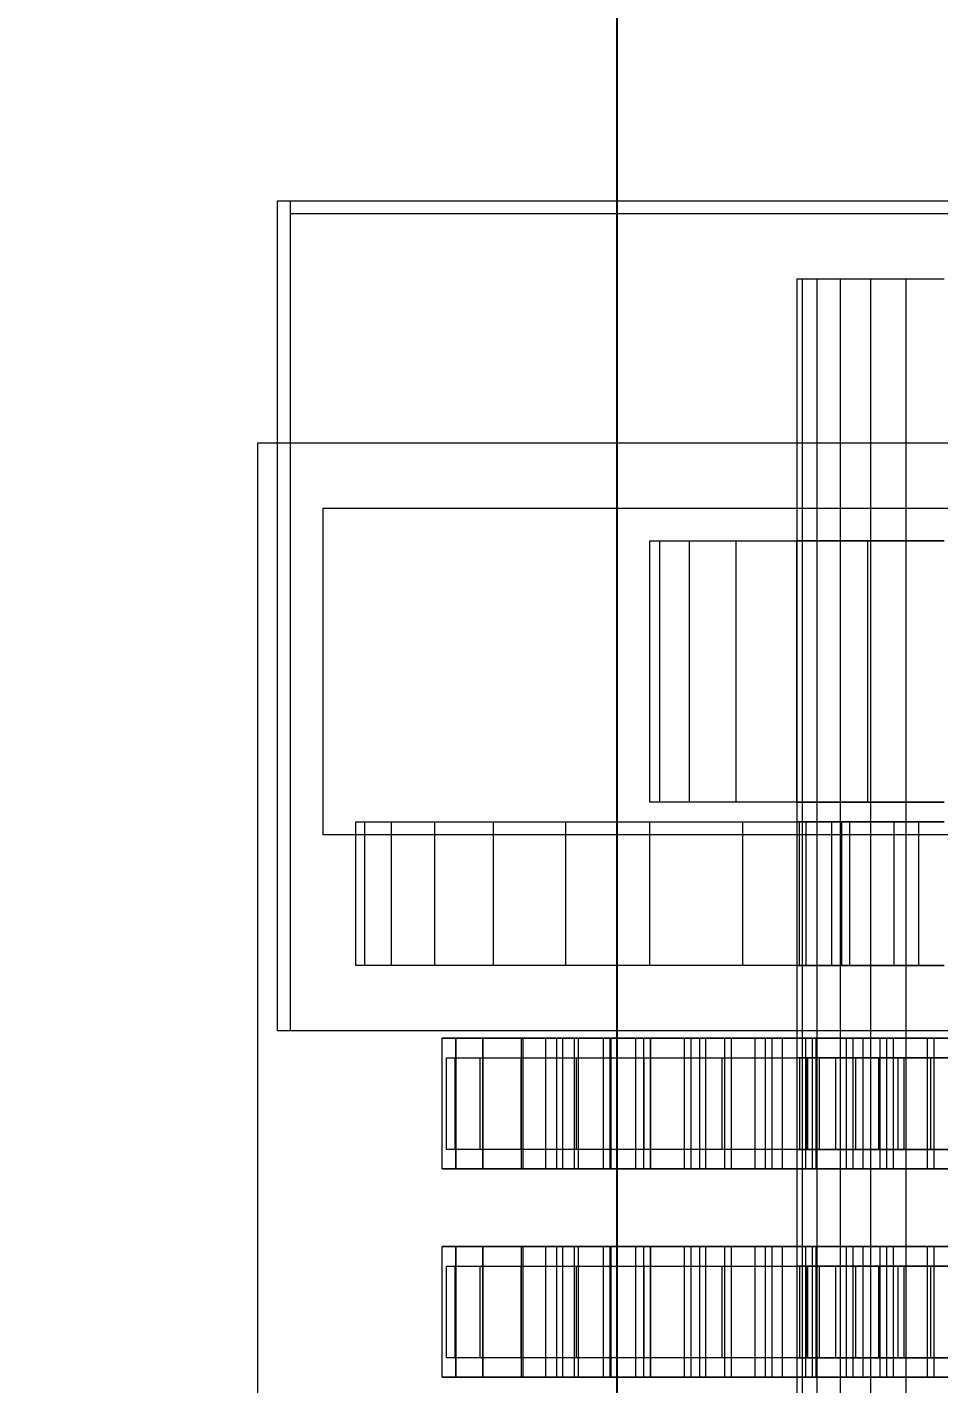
# Model space of a CAD drawing. Header units: millimetres. Extents: x -2500 to 58855, y -53268 to 6837.
# Drawn here: x 57126.8 to 57266.3, y -16549 to -16341.4 of the extents above; entities that cross this region are included whole.
import ezdxf

# ---------------------------------------------------------------- set-up
doc = ezdxf.new("R2010")
doc.units = ezdxf.units.MM
doc.layers.add('COTAS_R', color=1, linetype='Continuous', lineweight=0)
doc.layers.add('superior_secador', color=7, linetype='Continuous', lineweight=0)
doc.dimstyles.new('R19_100', dxfattribs={"dimtxt": 250, "dimasz": 150, "dimexe": 150, "dimexo": 80, "dimgap": 100, "dimtad": 1, "dimtih": 1, "dimtoh": 1, "dimdsep": 46, "dimcen": 0.09, "dimadec": 0, "dimazin": 0, "dimtfac": 1, "dimtdec": 4, "dimtofl": 0, "dimtmove": 0, "dimatfit": 3, "dimfxl": 1, "dimtolj": 1, "dimtzin": 0, "dimarcsym": 0})

# ---------------------------------------------------------------- blocks, each defined once
blk = doc.blocks.new('*D26')
at = {"layer": 'COTAS_R', "color": 0, "lineweight": -2, "transparency": 16777216}
for p, q in [((58037.12, -15400), (57067.12, -15400)), ((57217.12, -19600), (57217.12, -15550)), ((58037.12, -19750), (57067.12, -19750))]:
    blk.add_line(p, q, dxfattribs=at)
at = {"layer": 'COTAS_R', "color": 0, "transparency": 16777216}
for points in [[(57192.12, -15550), (57242.12, -15550), (57217.12, -15400)], [(57192.12, -19600), (57242.12, -19600), (57217.12, -19750)]]:
    blk.add_solid(points, dxfattribs=at)
at = {"layer": 'Defpoints', "color": 0, "transparency": 16777216}
for p in [(57217.12, -15400), (58117.12, -15400), (58117.12, -19750)]:
    blk.add_point(p, dxfattribs=at)

msp = doc.modelspace()

# ---------------------------------------------------------------- linework, layer by layer
at = {"layer": 'superior_secador'}
for p, q in [((57165.116, -16495), (57165.116, -16368)), ((57165.116, -16368), (57167.116, -16368)), ((57167.116, -16370), (57167.116, -16368)), ((57167.116, -16368), (57557.116, -16368)), ((57167.116, -16495), (57167.116, -16368)), ((57557.116, -16370), (57167.116, -16370)), ((57245.383, -16380), (57244.616, -16380)), ((57244.616, -16380), (57244.616, -16640)), ((57247.63, -16380), (57245.383, -16380)), ((57245.383, -16380), (57245.383, -16640)), ((57251.206, -16380), (57247.63, -16380)), ((57247.63, -16380), (57247.63, -16640)), ((57255.866, -16380), (57251.206, -16380)), ((57251.206, -16380), (57251.206, -16640)), ((57261.292, -16380), (57255.866, -16380)), ((57255.866, -16380), (57255.866, -16640)), ((57267.116, -16380), (57261.292, -16380)), ((57261.292, -16380), (57261.292, -16640)), ((57162.116, -16700), (57162.116, -16405)), ((57162.116, -16405), (57372.116, -16405)), ((57172.116, -16465), (57172.116, -16415)), ((57172.116, -16415), (57362.116, -16415)), ((57222.116, -16460), (57222.116, -16420)), ((57222.116, -16420), (57223.649, -16420)), ((57222.116, -16420), (57244.616, -16420)), ((57223.649, -16460), (57223.649, -16420)), ((57223.649, -16420), (57228.145, -16420)), ((57223.649, -16420), (57245.383, -16420)), ((57228.145, -16460), (57228.145, -16420)), ((57228.145, -16420), (57235.296, -16420)), ((57228.145, -16420), (57247.63, -16420)), ((57235.296, -16460), (57235.296, -16420)), ((57235.296, -16420), (57244.616, -16420)), ((57235.296, -16420), (57251.206, -16420)), ((57244.616, -16460), (57244.616, -16420)), ((57244.616, -16420), (57255.469, -16420)), ((57244.616, -16420), (57255.866, -16420)), ((57245.383, -16420), (57244.616, -16420)), ((57247.63, -16420), (57245.383, -16420)), ((57245.383, -16420), (57245.383, -16460)), ((57251.206, -16420), (57247.63, -16420)), ((57247.63, -16420), (57247.63, -16460)), ((57255.866, -16420), (57251.206, -16420)), ((57251.206, -16420), (57251.206, -16460)), ((57255.469, -16460), (57255.469, -16420)), ((57255.469, -16420), (57267.116, -16420)), ((57255.469, -16420), (57261.292, -16420)), ((57261.292, -16420), (57255.866, -16420)), ((57255.866, -16420), (57255.866, -16460)), ((57267.116, -16420), (57261.292, -16420)), ((57261.292, -16420), (57261.292, -16460)), ((57223.649, -16460), (57222.116, -16460)), ((57244.616, -16460), (57222.116, -16460)), ((57228.145, -16460), (57223.649, -16460)), ((57245.383, -16460), (57223.649, -16460)), ((57235.296, -16460), (57228.145, -16460)), ((57247.63, -16460), (57228.145, -16460)), ((57244.616, -16460), (57235.296, -16460)), ((57251.206, -16460), (57235.296, -16460)), ((57255.469, -16460), (57244.616, -16460)), ((57255.866, -16460), (57244.616, -16460)), ((57244.616, -16460), (57245.383, -16460)), ((57245.383, -16460), (57247.63, -16460)), ((57247.63, -16460), (57251.206, -16460)), ((57251.206, -16460), (57255.866, -16460)), ((57267.116, -16460), (57255.469, -16460)), ((57261.292, -16460), (57255.469, -16460)), ((57255.866, -16460), (57261.292, -16460)), ((57261.292, -16460), (57267.116, -16460)), ((57177.116, -16485), (57177.116, -16463)), ((57177.116, -16463), (57178.483, -16463)), ((57177.116, -16463), (57244.616, -16463)), ((57178.483, -16485), (57178.483, -16463)), ((57178.483, -16463), (57182.544, -16463)), ((57178.483, -16463), (57244.958, -16463)), ((57182.544, -16485), (57182.544, -16463)), ((57182.544, -16463), (57189.174, -16463)), ((57182.544, -16463), (57245.973, -16463)), ((57189.174, -16485), (57189.174, -16463)), ((57189.174, -16463), (57198.172, -16463)), ((57189.174, -16463), (57247.63, -16463)), ((57198.172, -16485), (57198.172, -16463)), ((57198.172, -16463), (57209.265, -16463)), ((57198.172, -16463), (57249.88, -16463)), ((57209.265, -16485), (57209.265, -16463)), ((57209.265, -16463), (57222.116, -16463)), ((57209.265, -16463), (57252.653, -16463)), ((57222.116, -16485), (57222.116, -16463)), ((57222.116, -16463), (57236.334, -16463)), ((57222.116, -16463), (57255.866, -16463)), ((57236.334, -16485), (57236.334, -16463)), ((57236.334, -16463), (57251.488, -16463)), ((57236.334, -16463), (57259.42, -16463)), ((57244.958, -16463), (57244.616, -16463)), ((57244.616, -16463), (57244.616, -16485)), ((57245.973, -16463), (57244.958, -16463)), ((57244.958, -16463), (57244.958, -16485)), ((57247.63, -16463), (57245.973, -16463)), ((57245.973, -16463), (57245.973, -16485)), ((57249.88, -16463), (57247.63, -16463)), ((57247.63, -16463), (57247.63, -16485)), ((57252.653, -16463), (57249.88, -16463)), ((57249.88, -16463), (57249.88, -16485)), ((57251.488, -16485), (57251.488, -16463)), ((57251.488, -16463), (57267.116, -16463)), ((57251.488, -16463), (57263.209, -16463)), ((57255.866, -16463), (57252.653, -16463)), ((57252.653, -16463), (57252.653, -16485)), ((57259.42, -16463), (57255.866, -16463)), ((57255.866, -16463), (57255.866, -16485)), ((57263.209, -16463), (57259.42, -16463)), ((57259.42, -16463), (57259.42, -16485)), ((57267.116, -16463), (57263.209, -16463)), ((57263.209, -16463), (57263.209, -16485)), ((57362.116, -16465), (57172.116, -16465)), ((57178.483, -16485), (57177.116, -16485)), ((57244.616, -16485), (57177.116, -16485)), ((57182.544, -16485), (57178.483, -16485)), ((57244.958, -16485), (57178.483, -16485)), ((57189.174, -16485), (57182.544, -16485)), ((57245.973, -16485), (57182.544, -16485)), ((57198.172, -16485), (57189.174, -16485)), ((57247.63, -16485), (57189.174, -16485)), ((57209.265, -16485), (57198.172, -16485)), ((57249.88, -16485), (57198.172, -16485)), ((57222.116, -16485), (57209.265, -16485)), ((57252.653, -16485), (57209.265, -16485)), ((57236.334, -16485), (57222.116, -16485)), ((57255.866, -16485), (57222.116, -16485)), ((57251.488, -16485), (57236.334, -16485)), ((57259.42, -16485), (57236.334, -16485)), ((57244.616, -16485), (57244.958, -16485)), ((57244.958, -16485), (57245.973, -16485)), ((57245.973, -16485), (57247.63, -16485)), ((57247.63, -16485), (57249.88, -16485)), ((57249.88, -16485), (57252.653, -16485)), ((57267.116, -16485), (57251.488, -16485)), ((57263.209, -16485), (57251.488, -16485)), ((57252.653, -16485), (57255.866, -16485)), ((57255.866, -16485), (57259.42, -16485)), ((57259.42, -16485), (57263.209, -16485)), ((57263.209, -16485), (57267.116, -16485)), ((57167.116, -16495), (57165.116, -16495)), ((57557.116, -16495), (57167.116, -16495)), ((57190.321, -16516.12), (57190.321, -16496.12)), ((57190.321, -16496.12), (57192.419, -16496.12)), ((57190.321, -16496.12), (57206.147, -16496.12)), ((57190.328, -16516.12), (57190.328, -16496.12)), ((57190.328, -16496.12), (57206.153, -16496.12)), ((57192.442, -16496.12), (57190.328, -16496.12)), ((57192.419, -16516.12), (57192.419, -16496.12)), ((57192.419, -16496.12), (57196.565, -16496.12)), ((57192.419, -16496.12), (57207.813, -16496.12)), ((57192.442, -16516.12), (57192.442, -16496.12)), ((57192.442, -16496.12), (57207.831, -16496.12)), ((57196.603, -16496.12), (57192.442, -16496.12)), ((57196.565, -16516.12), (57196.565, -16496.12)), ((57196.565, -16496.12), (57202.453, -16496.12)), ((57196.565, -16496.12), (57211.105, -16496.12)), ((57196.603, -16516.12), (57196.603, -16496.12)), ((57196.603, -16496.12), (57211.134, -16496.12)), ((57202.697, -16496.12), (57196.603, -16496.12)), ((57202.453, -16516.12), (57202.453, -16496.12)), ((57202.453, -16496.12), (57208.805, -16496.12)), ((57202.453, -16496.12), (57216.123, -16496.12)), ((57202.697, -16516.12), (57202.697, -16496.12)), ((57202.697, -16496.12), (57215.973, -16496.12)), ((57210.558, -16496.12), (57202.697, -16496.12)), ((57207.813, -16496.12), (57206.147, -16496.12)), ((57206.147, -16496.12), (57206.147, -16516.12)), ((57206.153, -16496.12), (57207.831, -16496.12)), ((57211.105, -16496.12), (57207.813, -16496.12)), ((57207.813, -16496.12), (57207.813, -16516.12)), ((57207.831, -16496.12), (57207.831, -16516.12)), ((57207.831, -16496.12), (57211.134, -16496.12)), ((57208.805, -16516.12), (57208.805, -16496.12)), ((57208.805, -16496.12), (57215.001, -16496.12)), ((57208.805, -16496.12), (57222.163, -16496.12)), ((57210.558, -16516.12), (57210.558, -16496.12)), ((57210.558, -16496.12), (57222.214, -16496.12)), ((57219.97, -16496.12), (57210.558, -16496.12)), ((57216.123, -16496.12), (57211.105, -16496.12)), ((57211.105, -16496.12), (57211.105, -16516.12)), ((57211.134, -16496.12), (57211.134, -16516.12)), ((57211.134, -16496.12), (57215.973, -16496.12)), ((57215.001, -16516.12), (57215.001, -16496.12)), ((57215.001, -16496.12), (57221.197, -16496.12)), ((57215.001, -16496.12), (57228.359, -16496.12)), ((57215.973, -16496.12), (57215.973, -16516.12)), ((57215.973, -16496.12), (57222.214, -16496.12)), ((57222.163, -16496.12), (57216.123, -16496.12)), ((57216.123, -16496.12), (57216.123, -16516.12)), ((57219.97, -16516.12), (57219.97, -16496.12)), ((57219.97, -16496.12), (57229.686, -16496.12)), ((57230.675, -16496.12), (57219.97, -16496.12)), ((57221.197, -16516.12), (57221.197, -16496.12)), ((57221.197, -16496.12), (57227.394, -16496.12)), ((57221.197, -16496.12), (57234.555, -16496.12)), ((57228.359, -16496.12), (57222.163, -16496.12)), ((57222.163, -16496.12), (57222.163, -16516.12)), ((57222.214, -16496.12), (57222.214, -16516.12)), ((57222.214, -16496.12), (57229.686, -16496.12)), ((57227.394, -16516.12), (57227.394, -16496.12)), ((57227.394, -16496.12), (57233.59, -16496.12)), ((57227.394, -16496.12), (57240.752, -16496.12)), ((57234.555, -16496.12), (57228.359, -16496.12)), ((57228.359, -16496.12), (57228.359, -16516.12)), ((57229.686, -16496.12), (57229.686, -16516.12)), ((57229.686, -16496.12), (57238.185, -16496.12)), ((57230.675, -16516.12), (57230.675, -16496.12)), ((57230.675, -16496.12), (57238.185, -16496.12)), ((57242.379, -16496.12), (57230.675, -16496.12)), ((57233.59, -16516.12), (57233.59, -16496.12)), ((57233.59, -16496.12), (57239.786, -16496.12)), ((57233.59, -16496.12), (57246.948, -16496.12)), ((57240.752, -16496.12), (57234.555, -16496.12)), ((57234.555, -16496.12), (57234.555, -16516.12)), ((57238.185, -16496.12), (57238.185, -16516.12)), ((57238.185, -16496.12), (57247.477, -16496.12)), ((57239.786, -16516.12), (57239.786, -16496.12)), ((57239.786, -16496.12), (57245.982, -16496.12)), ((57239.786, -16496.12), (57253.144, -16496.12)), ((57246.948, -16496.12), (57240.752, -16496.12)), ((57240.752, -16496.12), (57240.752, -16516.12)), ((57242.379, -16516.12), (57242.379, -16496.12)), ((57242.379, -16496.12), (57247.477, -16496.12)), ((57254.761, -16496.12), (57242.379, -16496.12)), ((57245.982, -16516.12), (57245.982, -16496.12)), ((57245.982, -16496.12), (57252.178, -16496.12)), ((57245.982, -16496.12), (57259.34, -16496.12)), ((57253.144, -16496.12), (57246.948, -16496.12)), ((57246.948, -16496.12), (57246.948, -16516.12)), ((57247.477, -16496.12), (57247.477, -16516.12)), ((57247.477, -16496.12), (57257.307, -16496.12)), ((57252.178, -16516.12), (57252.178, -16496.12)), ((57252.178, -16496.12), (57258.375, -16496.12)), ((57252.178, -16496.12), (57265.536, -16496.12)), ((57259.34, -16496.12), (57253.144, -16496.12)), ((57253.144, -16496.12), (57253.144, -16516.12)), ((57254.761, -16516.12), (57254.761, -16496.12)), ((57254.761, -16496.12), (57257.307, -16496.12)), ((57267.482, -16496.12), (57254.761, -16496.12)), ((57257.307, -16496.12), (57257.307, -16516.12)), ((57257.307, -16496.12), (57267.407, -16496.12)), ((57258.375, -16516.12), (57258.375, -16496.12)), ((57258.375, -16496.12), (57264.571, -16496.12)), ((57258.375, -16496.12), (57271.732, -16496.12)), ((57265.536, -16496.12), (57259.34, -16496.12)), ((57259.34, -16496.12), (57259.34, -16516.12)), ((57264.571, -16516.12), (57264.571, -16496.12)), ((57264.571, -16496.12), (57270.767, -16496.12)), ((57264.571, -16496.12), (57277.929, -16496.12)), ((57271.732, -16496.12), (57265.536, -16496.12)), ((57265.536, -16496.12), (57265.536, -16516.12)), ((57191, -16513.12), (57191, -16499.12)), ((57191, -16499.12), (57192.296, -16499.12)), ((57191, -16499.12), (57244.616, -16499.12)), ((57192.296, -16513.12), (57192.296, -16499.12)), ((57192.296, -16499.12), (57196.14, -16499.12)), ((57192.296, -16499.12), (57244.999, -16499.12)), ((57196.14, -16513.12), (57196.14, -16499.12)), ((57196.14, -16499.12), (57202.401, -16499.12)), ((57196.14, -16499.12), (57246.135, -16499.12)), ((57202.401, -16513.12), (57202.401, -16499.12)), ((57202.401, -16499.12), (57210.866, -16499.12)), ((57202.401, -16499.12), (57247.986, -16499.12)), ((57210.866, -16513.12), (57210.866, -16499.12)), ((57210.866, -16499.12), (57221.246, -16499.12)), ((57210.866, -16499.12), (57250.488, -16499.12)), ((57221.246, -16513.12), (57221.246, -16499.12)), ((57221.246, -16499.12), (57233.188, -16499.12)), ((57221.246, -16499.12), (57253.557, -16499.12)), ((57233.188, -16513.12), (57233.188, -16499.12)), ((57233.188, -16499.12), (57246.286, -16499.12)), ((57233.188, -16499.12), (57257.087, -16499.12)), ((57244.999, -16499.12), (57244.616, -16499.12)), ((57244.616, -16499.12), (57244.616, -16513.12)), ((57246.135, -16499.12), (57244.999, -16499.12)), ((57244.999, -16499.12), (57244.999, -16513.12)), ((57247.986, -16499.12), (57246.135, -16499.12)), ((57246.135, -16499.12), (57246.135, -16513.12)), ((57246.286, -16513.12), (57246.286, -16499.12)), ((57246.286, -16499.12), (57260.093, -16499.12)), ((57246.286, -16499.12), (57260.958, -16499.12)), ((57250.488, -16499.12), (57247.986, -16499.12)), ((57247.986, -16499.12), (57247.986, -16513.12)), ((57253.557, -16499.12), (57250.488, -16499.12)), ((57250.488, -16499.12), (57250.488, -16513.12)), ((57257.087, -16499.12), (57253.557, -16499.12)), ((57253.557, -16499.12), (57253.557, -16513.12)), ((57260.958, -16499.12), (57257.087, -16499.12)), ((57257.087, -16499.12), (57257.087, -16513.12)), ((57260.093, -16513.12), (57260.093, -16499.12)), ((57260.093, -16499.12), (57274.139, -16499.12)), ((57260.093, -16499.12), (57265.04, -16499.12)), ((57265.04, -16499.12), (57260.958, -16499.12)), ((57260.958, -16499.12), (57260.958, -16513.12)), ((57269.192, -16499.12), (57265.04, -16499.12)), ((57265.04, -16499.12), (57265.04, -16513.12)), ((57192.296, -16513.12), (57191, -16513.12)), ((57244.616, -16513.12), (57191, -16513.12)), ((57196.14, -16513.12), (57192.296, -16513.12)), ((57244.999, -16513.12), (57192.296, -16513.12)), ((57202.401, -16513.12), (57196.14, -16513.12)), ((57246.135, -16513.12), (57196.14, -16513.12)), ((57210.866, -16513.12), (57202.401, -16513.12)), ((57247.986, -16513.12), (57202.401, -16513.12)), ((57221.246, -16513.12), (57210.866, -16513.12)), ((57250.488, -16513.12), (57210.866, -16513.12)), ((57233.188, -16513.12), (57221.246, -16513.12)), ((57253.557, -16513.12), (57221.246, -16513.12)), ((57246.286, -16513.12), (57233.188, -16513.12)), ((57257.087, -16513.12), (57233.188, -16513.12)), ((57244.616, -16513.12), (57244.999, -16513.12)), ((57244.999, -16513.12), (57246.135, -16513.12)), ((57246.135, -16513.12), (57247.986, -16513.12)), ((57260.093, -16513.12), (57246.286, -16513.12)), ((57260.958, -16513.12), (57246.286, -16513.12)), ((57247.986, -16513.12), (57250.488, -16513.12)), ((57250.488, -16513.12), (57253.557, -16513.12)), ((57253.557, -16513.12), (57257.087, -16513.12)), ((57257.087, -16513.12), (57260.958, -16513.12)), ((57274.139, -16513.12), (57260.093, -16513.12)), ((57265.04, -16513.12), (57260.093, -16513.12)), ((57260.958, -16513.12), (57265.04, -16513.12)), ((57265.04, -16513.12), (57269.192, -16513.12)), ((57192.419, -16516.12), (57190.321, -16516.12)), ((57206.147, -16516.12), (57190.321, -16516.12)), ((57206.153, -16516.12), (57190.328, -16516.12)), ((57190.328, -16516.12), (57192.442, -16516.12)), ((57196.565, -16516.12), (57192.419, -16516.12)), ((57207.813, -16516.12), (57192.419, -16516.12)), ((57207.831, -16516.12), (57192.442, -16516.12)), ((57192.442, -16516.12), (57196.603, -16516.12)), ((57202.453, -16516.12), (57196.565, -16516.12)), ((57211.105, -16516.12), (57196.565, -16516.12)), ((57211.134, -16516.12), (57196.603, -16516.12)), ((57196.603, -16516.12), (57202.697, -16516.12)), ((57208.805, -16516.12), (57202.453, -16516.12)), ((57216.123, -16516.12), (57202.453, -16516.12)), ((57215.973, -16516.12), (57202.697, -16516.12)), ((57202.697, -16516.12), (57210.558, -16516.12)), ((57206.147, -16516.12), (57207.813, -16516.12)), ((57207.831, -16516.12), (57206.153, -16516.12)), ((57207.813, -16516.12), (57211.105, -16516.12)), ((57211.134, -16516.12), (57207.831, -16516.12)), ((57215.001, -16516.12), (57208.805, -16516.12)), ((57222.163, -16516.12), (57208.805, -16516.12)), ((57222.214, -16516.12), (57210.558, -16516.12)), ((57210.558, -16516.12), (57219.97, -16516.12)), ((57211.105, -16516.12), (57216.123, -16516.12)), ((57215.973, -16516.12), (57211.134, -16516.12)), ((57221.197, -16516.12), (57215.001, -16516.12)), ((57228.359, -16516.12), (57215.001, -16516.12)), ((57222.214, -16516.12), (57215.973, -16516.12)), ((57216.123, -16516.12), (57222.163, -16516.12)), ((57229.686, -16516.12), (57219.97, -16516.12)), ((57219.97, -16516.12), (57230.675, -16516.12)), ((57227.394, -16516.12), (57221.197, -16516.12)), ((57234.555, -16516.12), (57221.197, -16516.12)), ((57222.163, -16516.12), (57228.359, -16516.12)), ((57229.686, -16516.12), (57222.214, -16516.12)), ((57233.59, -16516.12), (57227.394, -16516.12)), ((57240.752, -16516.12), (57227.394, -16516.12)), ((57228.359, -16516.12), (57234.555, -16516.12)), ((57238.185, -16516.12), (57229.686, -16516.12)), ((57238.185, -16516.12), (57230.675, -16516.12)), ((57230.675, -16516.12), (57242.379, -16516.12)), ((57239.786, -16516.12), (57233.59, -16516.12)), ((57246.948, -16516.12), (57233.59, -16516.12)), ((57234.555, -16516.12), (57240.752, -16516.12)), ((57247.477, -16516.12), (57238.185, -16516.12)), ((57245.982, -16516.12), (57239.786, -16516.12)), ((57253.144, -16516.12), (57239.786, -16516.12)), ((57240.752, -16516.12), (57246.948, -16516.12)), ((57247.477, -16516.12), (57242.379, -16516.12)), ((57242.379, -16516.12), (57254.761, -16516.12)), ((57252.178, -16516.12), (57245.982, -16516.12)), ((57259.34, -16516.12), (57245.982, -16516.12)), ((57246.948, -16516.12), (57253.144, -16516.12)), ((57257.307, -16516.12), (57247.477, -16516.12)), ((57258.375, -16516.12), (57252.178, -16516.12)), ((57265.536, -16516.12), (57252.178, -16516.12)), ((57253.144, -16516.12), (57259.34, -16516.12)), ((57257.307, -16516.12), (57254.761, -16516.12)), ((57254.761, -16516.12), (57267.482, -16516.12)), ((57267.407, -16516.12), (57257.307, -16516.12)), ((57264.571, -16516.12), (57258.375, -16516.12)), ((57271.732, -16516.12), (57258.375, -16516.12)), ((57259.34, -16516.12), (57265.536, -16516.12)), ((57270.767, -16516.12), (57264.571, -16516.12)), ((57277.929, -16516.12), (57264.571, -16516.12)), ((57265.536, -16516.12), (57271.732, -16516.12)), ((57190.321, -16548), (57190.321, -16528)), ((57190.321, -16528), (57192.419, -16528)), ((57190.321, -16528), (57206.147, -16528)), ((57190.328, -16548), (57190.328, -16528)), ((57190.328, -16528), (57206.153, -16528)), ((57192.442, -16528), (57190.328, -16528)), ((57192.419, -16548), (57192.419, -16528)), ((57192.419, -16528), (57196.565, -16528)), ((57192.419, -16528), (57207.813, -16528)), ((57192.442, -16548), (57192.442, -16528)), ((57192.442, -16528), (57207.831, -16528)), ((57196.603, -16528), (57192.442, -16528)), ((57196.565, -16548), (57196.565, -16528)), ((57196.565, -16528), (57202.453, -16528)), ((57196.565, -16528), (57211.105, -16528)), ((57196.603, -16548), (57196.603, -16528)), ((57196.603, -16528), (57211.134, -16528)), ((57202.697, -16528), (57196.603, -16528)), ((57202.453, -16548), (57202.453, -16528)), ((57202.453, -16528), (57208.805, -16528)), ((57202.453, -16528), (57216.123, -16528)), ((57202.697, -16548), (57202.697, -16528)), ((57202.697, -16528), (57215.973, -16528)), ((57210.558, -16528), (57202.697, -16528)), ((57207.813, -16528), (57206.147, -16528)), ((57206.147, -16528), (57206.147, -16548)), ((57206.153, -16528), (57207.831, -16528)), ((57211.105, -16528), (57207.813, -16528)), ((57207.813, -16528), (57207.813, -16548)), ((57207.831, -16528), (57207.831, -16548)), ((57207.831, -16528), (57211.134, -16528)), ((57208.805, -16548), (57208.805, -16528)), ((57208.805, -16528), (57215.001, -16528)), ((57208.805, -16528), (57222.163, -16528)), ((57210.558, -16548), (57210.558, -16528)), ((57210.558, -16528), (57222.214, -16528)), ((57219.97, -16528), (57210.558, -16528)), ((57216.123, -16528), (57211.105, -16528)), ((57211.105, -16528), (57211.105, -16548)), ((57211.134, -16528), (57211.134, -16548)), ((57211.134, -16528), (57215.973, -16528)), ((57215.001, -16548), (57215.001, -16528)), ((57215.001, -16528), (57221.197, -16528)), ((57215.001, -16528), (57228.359, -16528)), ((57215.973, -16528), (57215.973, -16548)), ((57215.973, -16528), (57222.214, -16528)), ((57222.163, -16528), (57216.123, -16528)), ((57216.123, -16528), (57216.123, -16548)), ((57219.97, -16548), (57219.97, -16528)), ((57219.97, -16528), (57229.686, -16528)), ((57230.675, -16528), (57219.97, -16528)), ((57221.197, -16548), (57221.197, -16528)), ((57221.197, -16528), (57227.394, -16528)), ((57221.197, -16528), (57234.555, -16528)), ((57228.359, -16528), (57222.163, -16528)), ((57222.163, -16528), (57222.163, -16548)), ((57222.214, -16528), (57222.214, -16548)), ((57222.214, -16528), (57229.686, -16528)), ((57227.394, -16548), (57227.394, -16528)), ((57227.394, -16528), (57233.59, -16528)), ((57227.394, -16528), (57240.752, -16528)), ((57234.555, -16528), (57228.359, -16528)), ((57228.359, -16528), (57228.359, -16548)), ((57229.686, -16528), (57229.686, -16548)), ((57229.686, -16528), (57238.185, -16528)), ((57230.675, -16548), (57230.675, -16528)), ((57230.675, -16528), (57238.185, -16528)), ((57242.379, -16528), (57230.675, -16528)), ((57233.59, -16548), (57233.59, -16528)), ((57233.59, -16528), (57239.786, -16528)), ((57233.59, -16528), (57246.948, -16528)), ((57240.752, -16528), (57234.555, -16528)), ((57234.555, -16528), (57234.555, -16548)), ((57238.185, -16528), (57238.185, -16548)), ((57238.185, -16528), (57247.477, -16528)), ((57239.786, -16548), (57239.786, -16528)), ((57239.786, -16528), (57245.982, -16528)), ((57239.786, -16528), (57253.144, -16528)), ((57246.948, -16528), (57240.752, -16528)), ((57240.752, -16528), (57240.752, -16548)), ((57242.379, -16548), (57242.379, -16528)), ((57242.379, -16528), (57247.477, -16528)), ((57254.761, -16528), (57242.379, -16528)), ((57245.982, -16548), (57245.982, -16528)), ((57245.982, -16528), (57252.178, -16528)), ((57245.982, -16528), (57259.34, -16528)), ((57253.144, -16528), (57246.948, -16528)), ((57246.948, -16528), (57246.948, -16548)), ((57247.477, -16528), (57247.477, -16548)), ((57247.477, -16528), (57257.307, -16528)), ((57252.178, -16548), (57252.178, -16528)), ((57252.178, -16528), (57258.375, -16528)), ((57252.178, -16528), (57265.536, -16528)), ((57259.34, -16528), (57253.144, -16528)), ((57253.144, -16528), (57253.144, -16548)), ((57254.761, -16548), (57254.761, -16528)), ((57254.761, -16528), (57257.307, -16528)), ((57267.482, -16528), (57254.761, -16528)), ((57257.307, -16528), (57257.307, -16548)), ((57257.307, -16528), (57267.407, -16528)), ((57258.375, -16548), (57258.375, -16528)), ((57258.375, -16528), (57264.571, -16528)), ((57258.375, -16528), (57271.732, -16528)), ((57265.536, -16528), (57259.34, -16528)), ((57259.34, -16528), (57259.34, -16548)), ((57264.571, -16548), (57264.571, -16528)), ((57264.571, -16528), (57270.767, -16528)), ((57264.571, -16528), (57277.929, -16528)), ((57271.732, -16528), (57265.536, -16528)), ((57265.536, -16528), (57265.536, -16548)), ((57191, -16545), (57191, -16531)), ((57191, -16531), (57192.296, -16531)), ((57191, -16531), (57244.616, -16531)), ((57192.296, -16545), (57192.296, -16531)), ((57192.296, -16531), (57196.14, -16531)), ((57192.296, -16531), (57244.999, -16531)), ((57196.14, -16545), (57196.14, -16531)), ((57196.14, -16531), (57202.401, -16531)), ((57196.14, -16531), (57246.135, -16531)), ((57202.401, -16545), (57202.401, -16531)), ((57202.401, -16531), (57210.866, -16531)), ((57202.401, -16531), (57247.986, -16531)), ((57210.866, -16545), (57210.866, -16531)), ((57210.866, -16531), (57221.246, -16531)), ((57210.866, -16531), (57250.488, -16531)), ((57221.246, -16545), (57221.246, -16531)), ((57221.246, -16531), (57233.188, -16531)), ((57221.246, -16531), (57253.557, -16531)), ((57233.188, -16545), (57233.188, -16531)), ((57233.188, -16531), (57246.286, -16531)), ((57233.188, -16531), (57257.087, -16531)), ((57244.999, -16531), (57244.616, -16531)), ((57244.616, -16531), (57244.616, -16545)), ((57246.135, -16531), (57244.999, -16531)), ((57244.999, -16531), (57244.999, -16545)), ((57247.986, -16531), (57246.135, -16531)), ((57246.135, -16531), (57246.135, -16545)), ((57246.286, -16545), (57246.286, -16531)), ((57246.286, -16531), (57260.093, -16531)), ((57246.286, -16531), (57260.958, -16531)), ((57250.488, -16531), (57247.986, -16531)), ((57247.986, -16531), (57247.986, -16545)), ((57253.557, -16531), (57250.488, -16531)), ((57250.488, -16531), (57250.488, -16545)), ((57257.087, -16531), (57253.557, -16531)), ((57253.557, -16531), (57253.557, -16545)), ((57260.958, -16531), (57257.087, -16531)), ((57257.087, -16531), (57257.087, -16545)), ((57260.093, -16545), (57260.093, -16531)), ((57260.093, -16531), (57274.139, -16531)), ((57260.093, -16531), (57265.04, -16531)), ((57265.04, -16531), (57260.958, -16531)), ((57260.958, -16531), (57260.958, -16545)), ((57269.192, -16531), (57265.04, -16531)), ((57265.04, -16531), (57265.04, -16545)), ((57192.296, -16545), (57191, -16545)), ((57244.616, -16545), (57191, -16545)), ((57196.14, -16545), (57192.296, -16545)), ((57244.999, -16545), (57192.296, -16545)), ((57202.401, -16545), (57196.14, -16545)), ((57246.135, -16545), (57196.14, -16545)), ((57210.866, -16545), (57202.401, -16545)), ((57247.986, -16545), (57202.401, -16545)), ((57221.246, -16545), (57210.866, -16545)), ((57250.488, -16545), (57210.866, -16545)), ((57233.188, -16545), (57221.246, -16545)), ((57253.557, -16545), (57221.246, -16545)), ((57246.286, -16545), (57233.188, -16545)), ((57257.087, -16545), (57233.188, -16545)), ((57244.616, -16545), (57244.999, -16545)), ((57244.999, -16545), (57246.135, -16545)), ((57246.135, -16545), (57247.986, -16545)), ((57260.093, -16545), (57246.286, -16545)), ((57260.958, -16545), (57246.286, -16545)), ((57247.986, -16545), (57250.488, -16545)), ((57250.488, -16545), (57253.557, -16545)), ((57253.557, -16545), (57257.087, -16545)), ((57257.087, -16545), (57260.958, -16545)), ((57274.139, -16545), (57260.093, -16545)), ((57265.04, -16545), (57260.093, -16545)), ((57260.958, -16545), (57265.04, -16545)), ((57265.04, -16545), (57269.192, -16545)), ((57192.419, -16548), (57190.321, -16548)), ((57206.147, -16548), (57190.321, -16548)), ((57206.153, -16548), (57190.328, -16548)), ((57190.328, -16548), (57192.442, -16548)), ((57196.565, -16548), (57192.419, -16548)), ((57207.813, -16548), (57192.419, -16548)), ((57207.831, -16548), (57192.442, -16548)), ((57192.442, -16548), (57196.603, -16548)), ((57202.453, -16548), (57196.565, -16548)), ((57211.105, -16548), (57196.565, -16548)), ((57211.134, -16548), (57196.603, -16548)), ((57196.603, -16548), (57202.697, -16548)), ((57208.805, -16548), (57202.453, -16548)), ((57216.123, -16548), (57202.453, -16548)), ((57215.973, -16548), (57202.697, -16548)), ((57202.697, -16548), (57210.558, -16548)), ((57206.147, -16548), (57207.813, -16548)), ((57207.831, -16548), (57206.153, -16548)), ((57207.813, -16548), (57211.105, -16548)), ((57211.134, -16548), (57207.831, -16548)), ((57215.001, -16548), (57208.805, -16548)), ((57222.163, -16548), (57208.805, -16548)), ((57222.214, -16548), (57210.558, -16548)), ((57210.558, -16548), (57219.97, -16548)), ((57211.105, -16548), (57216.123, -16548)), ((57215.973, -16548), (57211.134, -16548)), ((57221.197, -16548), (57215.001, -16548)), ((57228.359, -16548), (57215.001, -16548)), ((57222.214, -16548), (57215.973, -16548)), ((57216.123, -16548), (57222.163, -16548)), ((57229.686, -16548), (57219.97, -16548)), ((57219.97, -16548), (57230.675, -16548)), ((57227.394, -16548), (57221.197, -16548)), ((57234.555, -16548), (57221.197, -16548)), ((57222.163, -16548), (57228.359, -16548)), ((57229.686, -16548), (57222.214, -16548)), ((57233.59, -16548), (57227.394, -16548)), ((57240.752, -16548), (57227.394, -16548)), ((57228.359, -16548), (57234.555, -16548)), ((57238.185, -16548), (57229.686, -16548)), ((57238.185, -16548), (57230.675, -16548)), ((57230.675, -16548), (57242.379, -16548)), ((57239.786, -16548), (57233.59, -16548)), ((57246.948, -16548), (57233.59, -16548)), ((57234.555, -16548), (57240.752, -16548)), ((57247.477, -16548), (57238.185, -16548)), ((57245.982, -16548), (57239.786, -16548)), ((57253.144, -16548), (57239.786, -16548)), ((57240.752, -16548), (57246.948, -16548)), ((57247.477, -16548), (57242.379, -16548)), ((57242.379, -16548), (57254.761, -16548)), ((57252.178, -16548), (57245.982, -16548)), ((57259.34, -16548), (57245.982, -16548)), ((57246.948, -16548), (57253.144, -16548)), ((57257.307, -16548), (57247.477, -16548)), ((57258.375, -16548), (57252.178, -16548)), ((57265.536, -16548), (57252.178, -16548)), ((57253.144, -16548), (57259.34, -16548)), ((57257.307, -16548), (57254.761, -16548)), ((57254.761, -16548), (57267.482, -16548)), ((57267.407, -16548), (57257.307, -16548)), ((57264.571, -16548), (57258.375, -16548)), ((57271.732, -16548), (57258.375, -16548)), ((57259.34, -16548), (57265.536, -16548)), ((57270.767, -16548), (57264.571, -16548)), ((57277.929, -16548), (57264.571, -16548)), ((57265.536, -16548), (57271.732, -16548))]:
    msp.add_line(p, q, dxfattribs=at)

# ---------------------------------------------------------------- dimensions: what is measured, and where the dimension line sits
at = {"layer": 'COTAS_R'}
dim = msp.add_aligned_dim(p1=(58117.116, -19750), p2=(58117.116, -15400), distance=900, text='<> R', dimstyle='R19_100', dxfattribs=at)
dim.commit()
dim.dimension.update_dxf_attribs({"geometry": '*D26', "text_midpoint": (57217.116, -17575)})

doc.saveas('drawing.dxf')
